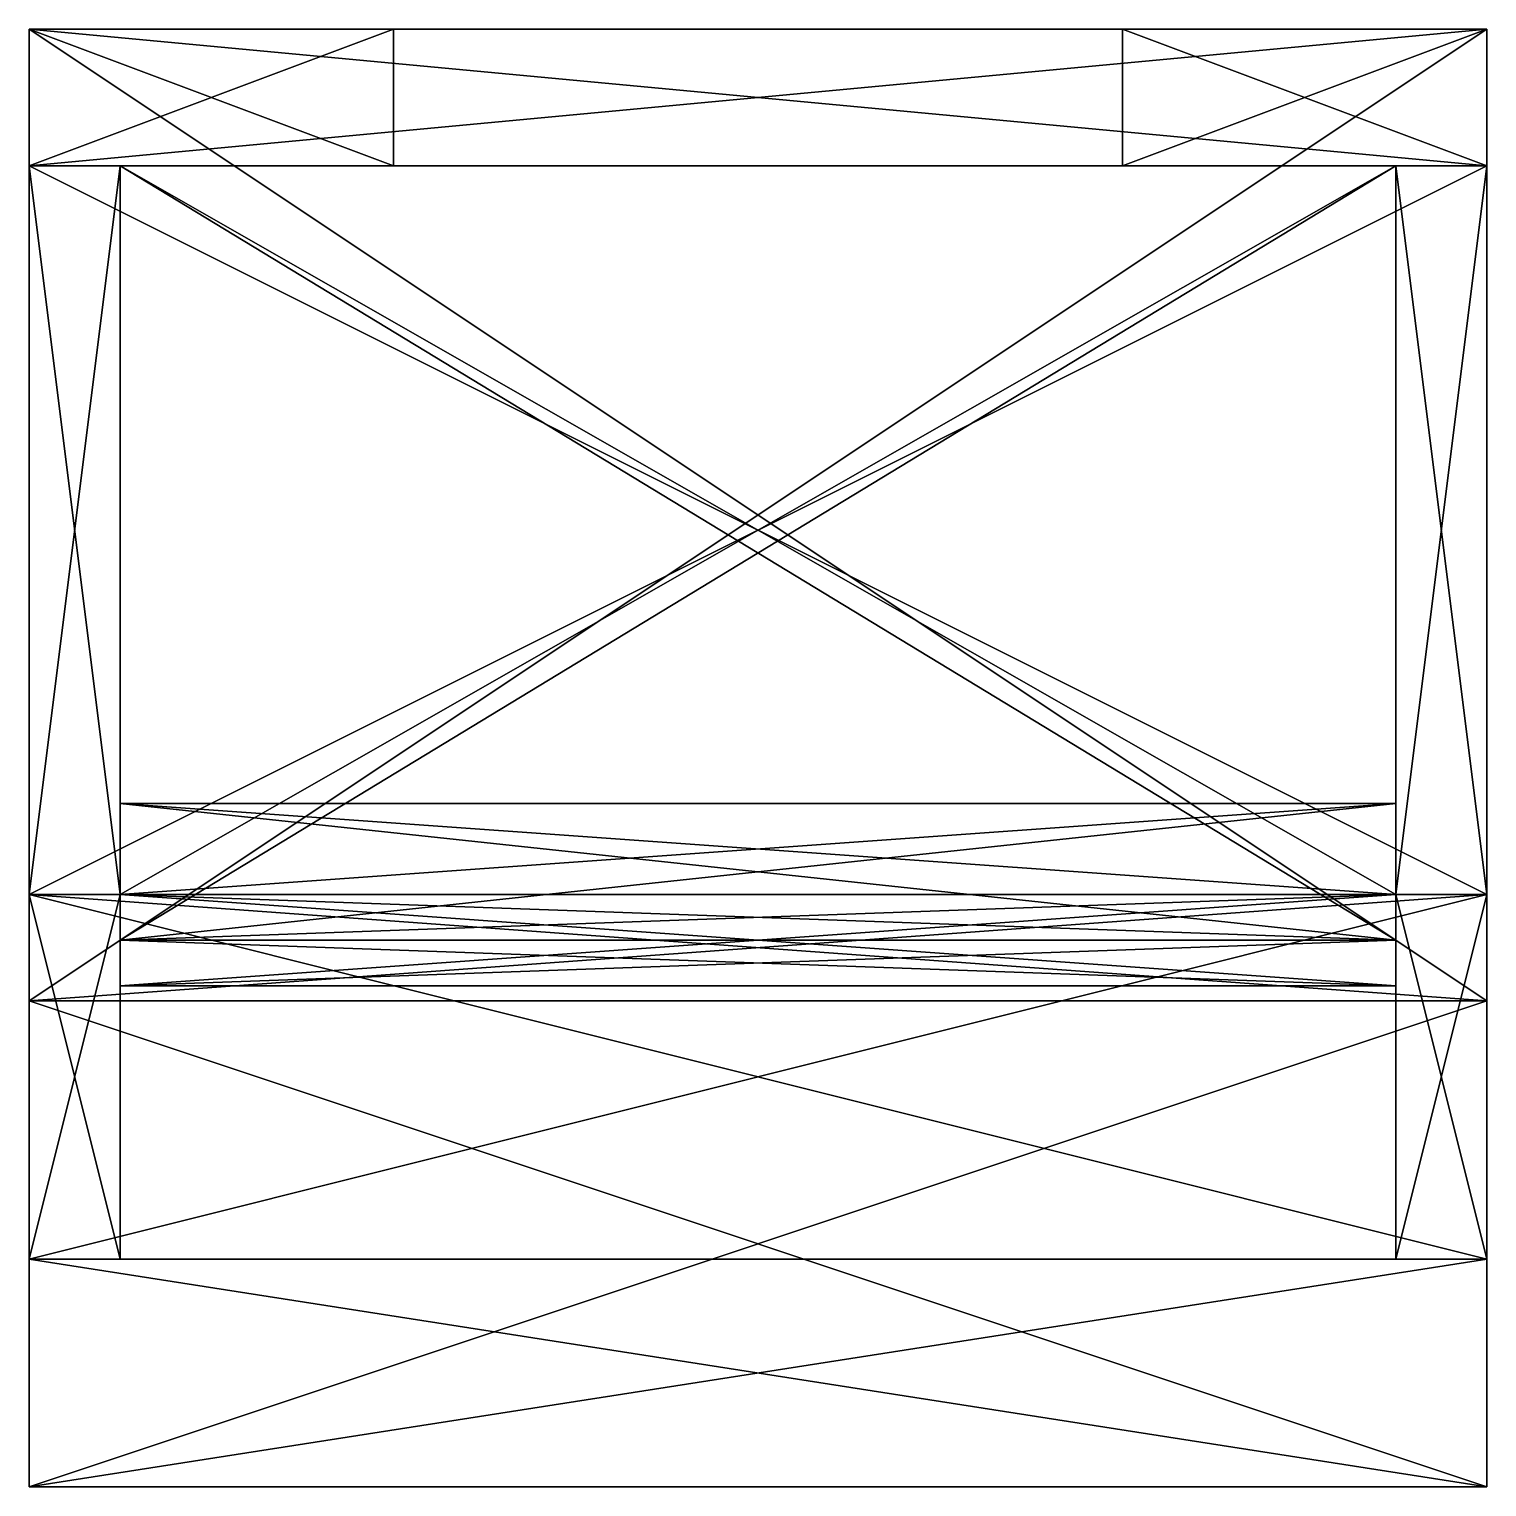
# Model space of a CAD drawing. Extents: x -128 to 128, y -128 to 128.
import ezdxf

# ---------------------------------------------------------------- set-up
doc = ezdxf.new("R2010")
doc.units = 0

msp = doc.modelspace()

# ---------------------------------------------------------------- meshes
at = {"layer": 'OBJECT000', "color": 50}
mesh = msp.add_polyface(dxfattribs=at)
corners = [(-128, 128, -64), (-128, 104, -64), (-64, 104, -64), (-64, 128, -64), (-128, 104, 64), (-128, 128, 64), (-64, 128, 64), (-64, 104, 64)]
mesh.append_faces([[corners[k] for k in face] for face in [(1, 3, 0), (5, 7, 4), (0, 4, 1), (2, 6, 3), (1, 7, 2), (3, 5, 0)]], dxfattribs={"vtx0": -1})
mesh.append_faces([[corners[k] for k in face] for face in [(1, 2, 3), (5, 6, 7), (0, 5, 4), (2, 7, 6), (1, 4, 7), (3, 6, 5)]], dxfattribs={"vtx2": -1})
at = {"layer": 'OBJECT001', "color": 50}
mesh = msp.add_polyface(dxfattribs=at)
corners = [(-128, 128, -128), (-128, 104, -96), (128, 104, -96), (128, 128, -128), (-128, 104, -64), (-128, 128, -64), (128, 128, -64), (128, 104, -64)]
mesh.append_faces([[corners[k] for k in face] for face in [(1, 3, 0), (5, 7, 4), (0, 4, 1), (2, 6, 3), (1, 7, 2), (3, 5, 0)]], dxfattribs={"vtx0": -1})
mesh.append_faces([[corners[k] for k in face] for face in [(1, 2, 3), (5, 6, 7), (0, 5, 4), (2, 7, 6), (1, 4, 7), (3, 6, 5)]], dxfattribs={"vtx2": -1})
at = {"layer": 'OBJECT002', "color": 50}
mesh = msp.add_polyface(dxfattribs=at)
corners = [(64, 128, -64), (64, 104, -64), (128, 104, -64), (128, 128, -64), (64, 104, 64), (64, 128, 64), (128, 128, 64), (128, 104, 64)]
mesh.append_faces([[corners[k] for k in face] for face in [(1, 3, 0), (5, 7, 4), (0, 4, 1), (2, 6, 3), (1, 7, 2), (3, 5, 0)]], dxfattribs={"vtx0": -1})
mesh.append_faces([[corners[k] for k in face] for face in [(1, 2, 3), (5, 6, 7), (0, 5, 4), (2, 7, 6), (1, 4, 7), (3, 6, 5)]], dxfattribs={"vtx2": -1})
at = {"layer": 'OBJECT003', "color": 50}
mesh = msp.add_polyface(dxfattribs=at)
corners = [(-128, 128, 64), (-128, 104, 64), (128, 104, 64), (128, 128, 64), (128, 128, 128), (128, 104, 96), (-128, 104, 96), (-128, 128, 128)]
mesh.append_faces([[corners[k] for k in face] for face in [(1, 3, 0), (5, 7, 4), (6, 0, 7), (2, 4, 3), (1, 5, 2), (3, 7, 0)]], dxfattribs={"vtx0": -1})
mesh.append_faces([[corners[k] for k in face] for face in [(1, 2, 3), (5, 6, 7), (6, 1, 0), (2, 5, 4), (1, 6, 5), (3, 4, 7)]], dxfattribs={"vtx2": -1})
at = {"layer": 'OBJECT004', "color": 50}
mesh = msp.add_polyface(dxfattribs=at)
corners = [(112, -24, 96), (112, -88), (112, -24, -96), (112, 104, -96), (112, 104, 96), (128, 104, -96), (128, -24, -96), (128, -88), (128, -24, 96), (128, 104, 96)]
mesh.append_faces([[corners[k] for k in face] for face in [(1, 4, 0), (6, 9, 5), (7, 0, 8), (6, 1, 7), (2, 5, 3), (4, 8, 0), (3, 9, 4)]], dxfattribs={"vtx0": -1})
mesh.append_faces([[corners[k] for k in face] for face in [(1, 3, 4), (6, 8, 9)]], dxfattribs={"vtx0": -1, "vtx2": -1})
mesh.append_faces([[corners[k] for k in face] for face in [(1, 2, 3), (6, 7, 8), (7, 1, 0), (6, 2, 1), (2, 6, 5), (4, 9, 8), (3, 5, 9)]], dxfattribs={"vtx2": -1})
at = {"layer": 'OBJECT005', "color": 50}
mesh = msp.add_polyface(dxfattribs=at)
corners = [(-112, -32, -72), (-112, 104, -72), (112, 104, -72), (112, -32, -72), (-112, 104, -80), (-112, -24, -80), (112, -24, -80), (112, 104, -80)]
mesh.append_faces([[corners[k] for k in face] for face in [(1, 3, 0), (5, 7, 4), (4, 0, 5), (6, 2, 7), (7, 1, 4), (5, 3, 6)]], dxfattribs={"vtx0": -1})
mesh.append_faces([[corners[k] for k in face] for face in [(1, 2, 3), (5, 6, 7), (4, 1, 0), (6, 3, 2), (7, 2, 1), (5, 0, 3)]], dxfattribs={"vtx2": -1})
at = {"layer": 'OBJECT006', "color": 50}
mesh = msp.add_polyface(dxfattribs=at)
corners = [(128, -24, -96), (128, -42.667542, -128), (128, -128), (128, -88), (-128, -42.667542, -128), (-128, -24, -96), (-128, -88), (-128, -128)]
mesh.append_faces([[corners[k] for k in face] for face in [(1, 3, 0), (5, 7, 4), (4, 0, 5), (6, 2, 7), (1, 7, 2), (5, 3, 6)]], dxfattribs={"vtx0": -1})
mesh.append_faces([[corners[k] for k in face] for face in [(1, 2, 3), (5, 6, 7), (4, 1, 0), (6, 3, 2), (1, 4, 7), (5, 0, 3)]], dxfattribs={"vtx2": -1})
at = {"layer": 'OBJECT007', "color": 50}
mesh = msp.add_polyface(dxfattribs=at)
corners = [(128, -42.666992, 128), (128, -24, 96), (128, -88), (128, -128), (-128, -128), (-128, -88), (-128, -24, 96), (-128, -42.666992, 128)]
mesh.append_faces([[corners[k] for k in face] for face in [(1, 3, 0), (5, 7, 4), (6, 0, 7), (4, 2, 5), (3, 7, 0), (5, 1, 6)]], dxfattribs={"vtx0": -1})
mesh.append_faces([[corners[k] for k in face] for face in [(1, 2, 3), (5, 6, 7), (6, 1, 0), (4, 3, 2), (3, 4, 7), (5, 2, 1)]], dxfattribs={"vtx2": -1})
at = {"layer": 'OBJECT008', "color": 50}
mesh = msp.add_polyface(dxfattribs=at)
corners = [(-112, 104, 72), (-112, -32, 72), (112, -32, 72), (112, 104, 72), (-112, -24, 80), (-112, 104, 80), (112, 104, 80), (112, -24, 80)]
mesh.append_faces([[corners[k] for k in face] for face in [(1, 3, 0), (5, 7, 4), (0, 4, 1), (2, 6, 3), (3, 5, 0), (1, 7, 2)]], dxfattribs={"vtx0": -1})
mesh.append_faces([[corners[k] for k in face] for face in [(1, 2, 3), (5, 6, 7), (0, 5, 4), (2, 7, 6), (3, 6, 5), (1, 4, 7)]], dxfattribs={"vtx2": -1})
at = {"layer": 'OBJECT009', "color": 50}
mesh = msp.add_polyface(dxfattribs=at)
corners = [(-128, -24, 96), (-128, -88), (-128, -24, -96), (-128, 104, -96), (-128, 104, 96), (-112, 104, -96), (-112, -24, -96), (-112, -88), (-112, -24, 96), (-112, 104, 96)]
mesh.append_faces([[corners[k] for k in face] for face in [(1, 4, 0), (6, 9, 5), (7, 0, 8), (6, 1, 7), (2, 5, 3), (4, 8, 0), (3, 9, 4)]], dxfattribs={"vtx0": -1})
mesh.append_faces([[corners[k] for k in face] for face in [(1, 3, 4), (6, 8, 9)]], dxfattribs={"vtx0": -1, "vtx2": -1})
mesh.append_faces([[corners[k] for k in face] for face in [(1, 2, 3), (6, 7, 8), (7, 1, 0), (6, 2, 1), (2, 6, 5), (4, 9, 8), (3, 5, 9)]], dxfattribs={"vtx2": -1})
at = {"layer": 'OBJECT010', "color": 50}
mesh = msp.add_polyface(dxfattribs=at)
corners = [(-112, -32, 72), (-112, -40, 72), (112, -40, 72), (112, -32, 72), (-112, -24, 96), (-112, -8, 96), (112, -8, 96), (112, -24, 96)]
mesh.append_faces([[corners[k] for k in face] for face in [(1, 3, 0), (5, 7, 4), (0, 4, 1), (2, 6, 3), (3, 5, 0), (1, 7, 2)]], dxfattribs={"vtx0": -1})
mesh.append_faces([[corners[k] for k in face] for face in [(1, 2, 3), (5, 6, 7), (0, 5, 4), (2, 7, 6), (3, 6, 5), (1, 4, 7)]], dxfattribs={"vtx2": -1})
at = {"layer": 'OBJECT011', "color": 50}
mesh = msp.add_polyface(dxfattribs=at)
corners = [(-112, -40, -72), (-112, -32, -72), (112, -32, -72), (112, -40, -72), (-112, -8, -96), (-112, -24, -96), (112, -24, -96), (112, -8, -96)]
mesh.append_faces([[corners[k] for k in face] for face in [(1, 3, 0), (5, 7, 4), (4, 0, 5), (6, 2, 7), (7, 1, 4), (5, 3, 6)]], dxfattribs={"vtx0": -1})
mesh.append_faces([[corners[k] for k in face] for face in [(1, 2, 3), (5, 6, 7), (4, 1, 0), (6, 3, 2), (7, 2, 1), (5, 0, 3)]], dxfattribs={"vtx2": -1})
at = {"layer": 'OBJECT012', "color": 50}
mesh = msp.add_polyface(dxfattribs=at)
corners = [(128, 104, 96), (128, -24, 96), (128, -42.667236, 128), (128, 128, 128), (-128, -24, 96), (-128, 104, 96), (-128, 128, 128), (-128, -42.667236, 128)]
mesh.append_faces([[corners[k] for k in face] for face in [(1, 3, 0), (5, 7, 4), (6, 2, 7), (4, 0, 5), (1, 7, 2), (5, 3, 6)]], dxfattribs={"vtx0": -1})
mesh.append_faces([[corners[k] for k in face] for face in [(1, 2, 3), (5, 6, 7), (6, 3, 2), (4, 1, 0), (1, 4, 7), (5, 0, 3)]], dxfattribs={"vtx2": -1})
at = {"layer": 'OBJECT013', "color": 50}
mesh = msp.add_polyface(dxfattribs=at)
corners = [(128, 128, -128), (128, -42.667236, -128), (128, -24, -96), (128, 104, -96), (-128, -42.667236, -128), (-128, 128, -128), (-128, 104, -96), (-128, -24, -96)]
mesh.append_faces([[corners[k] for k in face] for face in [(1, 3, 0), (5, 7, 4), (4, 0, 5), (6, 2, 7), (1, 7, 2), (5, 3, 6)]], dxfattribs={"vtx0": -1})
mesh.append_faces([[corners[k] for k in face] for face in [(1, 2, 3), (5, 6, 7), (4, 1, 0), (6, 3, 2), (1, 4, 7), (5, 0, 3)]], dxfattribs={"vtx2": -1})

doc.saveas('drawing.dxf')
